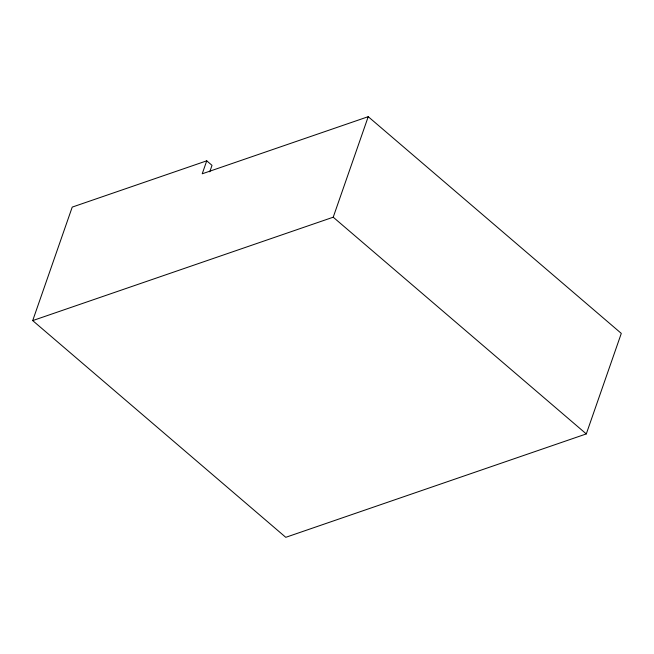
<?xml version="1.0" encoding="UTF-8"?>
<svg xmlns="http://www.w3.org/2000/svg" width="654" height="654" viewBox="0 0 654 654"><rect width="100%" height="100%" fill="white"/><g stroke="black" fill="none" stroke-linecap="round" stroke-linejoin="round"><path stroke-width="0.98" d="M206.738 160.827L202.225 173.792L368.227 116.682L621.3 333.401L586.295 433.921L285.773 537.318L32.7 320.599L72.226 207.105L206.738 160.827L212.019 165.348L209.762 171.83M32.7 320.599L333.221 217.202L368.227 116.682M333.221 217.202L586.295 433.921"/></g></svg>
